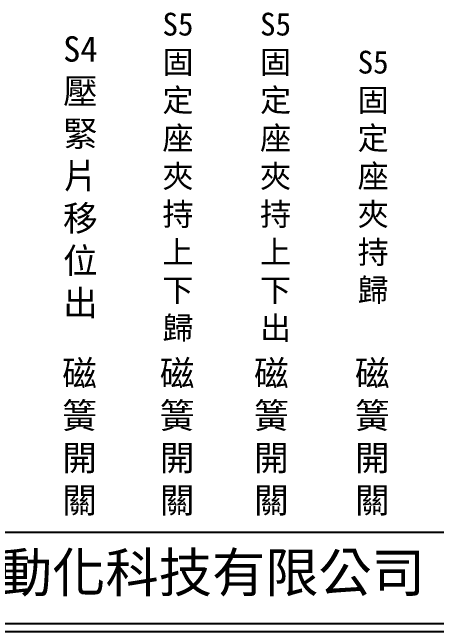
# Model space of a CAD drawing. Extents: x 325 to 612, y 3 to 207.
# Drawn here: x 390.5 to 455.7, y 3 to 98.1 of the extents above; entities that cross this region are included whole.
import ezdxf

# ---------------------------------------------------------------- set-up
doc = ezdxf.new("R2010")
doc.units = 0
doc.layers.add('圖框層', color=7, linetype='CONTINUOUS')
doc.layers.add('標尺寸層', color=3, linetype='CONTINUOUS')
doc.styles.add('CNS', font='romanc.shx', dxfattribs={"bigfont": 'chineset.shx'})
doc.styles.add('STSL', font='KAIU.TTF')

msp = doc.modelspace()

# ---------------------------------------------------------------- linework, layer by layer
at = {"layer": '圖框層', "color": 7}
for p, q in [((326.569, 18.25), (611.07, 18.25)), ((326.569, 4.25), (611.07, 4.25)), ((325.319, 3), (612.319, 3))]:
    msp.add_line(p, q, dxfattribs=at)

# ---------------------------------------------------------------- texts
at = {"layer": '圖框層', "color": 4, "style": 'STSL'}
msp.add_text('泓陞自動化科技有限公司', height=6, dxfattribs=at).set_placement((363.923, 9.076))
at = {"layer": '標尺寸層', "color": 7, "width": 4.96081, "attachment_point": 5, "style": 'CNS'}
for s, insert, char_height in [('{\\fDFKai-SB|b0|i0|c136|p65;S5固定座夾持上下歸}', (415.988, 72.779), 3.5), ('{\\fDFKai-SB|b0|i0|c136|p65;S5固定座夾持上下出}', (430.988, 72.779), 3.5), ('{\\fDFKai-SB|b0|i0|c136|p65;S4壓緊片移位出}', (400.988, 72.779), 3.9), ('{\\fDFKai-SB|b0|i0|c136|p65;S5固定座夾持歸}', (445.988, 72.779), 3.5), ('{\\fDFKai-SB|b0|i0|c136|p65;磁簧開關}', (400.862, 32.72), 3.9), ('{\\fDFKai-SB|b0|i0|c136|p65;磁簧開關}', (415.862, 32.72), 3.9), ('{\\fDFKai-SB|b0|i0|c136|p65;磁簧開關}', (430.342, 32.72), 3.9), ('{\\fDFKai-SB|b0|i0|c136|p65;磁簧開關}', (445.862, 32.72), 3.9)]:
    msp.add_mtext(s, dxfattribs=dict(at, insert=insert, char_height=char_height))

doc.saveas('drawing.dxf')
